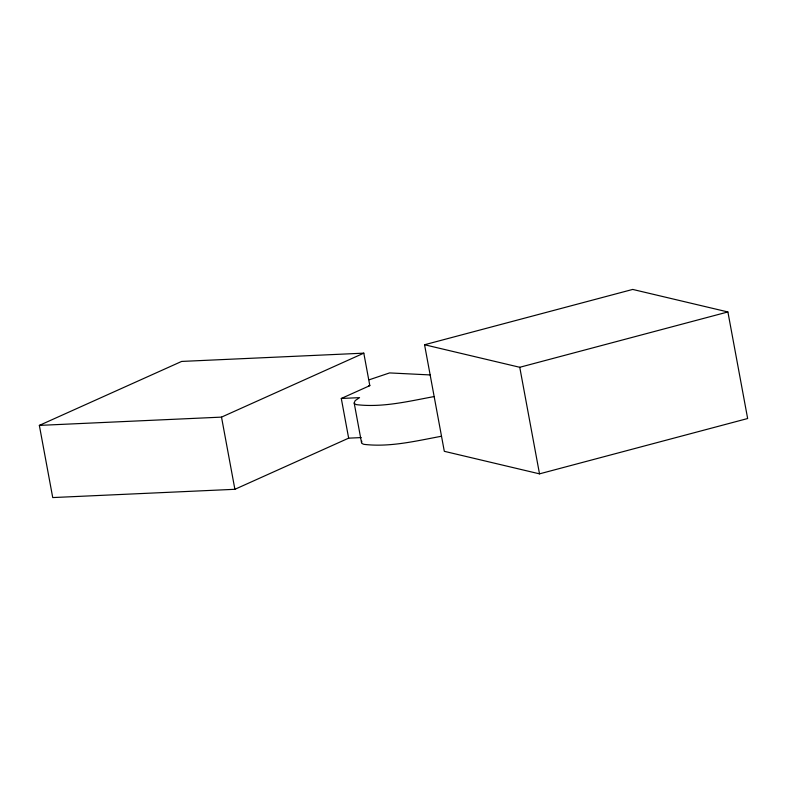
<?xml version="1.0" encoding="UTF-8"?>
<svg xmlns="http://www.w3.org/2000/svg" width="787" height="787" viewBox="0 0 787 787"><rect width="100%" height="100%" fill="white"/><g stroke="black" fill="none" stroke-linecap="round" stroke-linejoin="round"><path stroke-width="1.18" d="M361.813 441.163L361.528 442.668A37.668 6.926 -10.5 0 0 363.968 444.35C389.86 447.429 415.998 440.966 441.359 436.273M39.35 425.393L181.64 361.43L363.801 353.156L369.821 385.64L341.292 398.468L348.651 438.152L234.89 489.298L52.729 497.571L39.35 425.393L221.511 417.12L363.801 353.156M369.3 379.757L389.575 372.92L430.263 374.937M424.557 344.745L632.699 289.429L727.896 311.957L747.65 418.527L539.508 473.853L444.311 451.315L424.557 344.745L519.754 367.283L727.896 311.957M434.001 396.589C408.64 401.272 382.502 407.745 356.609 404.656A37.668 6.926 -10.5 0 1 354.18 402.983L355.173 400.613L359.561 397.642L341.292 398.468M368.523 385.699L369.821 385.64M348.651 438.152L361.203 437.582M519.754 367.283L539.508 473.853M354.18 402.983L361.528 442.668M221.511 417.12L234.89 489.298"/></g></svg>
